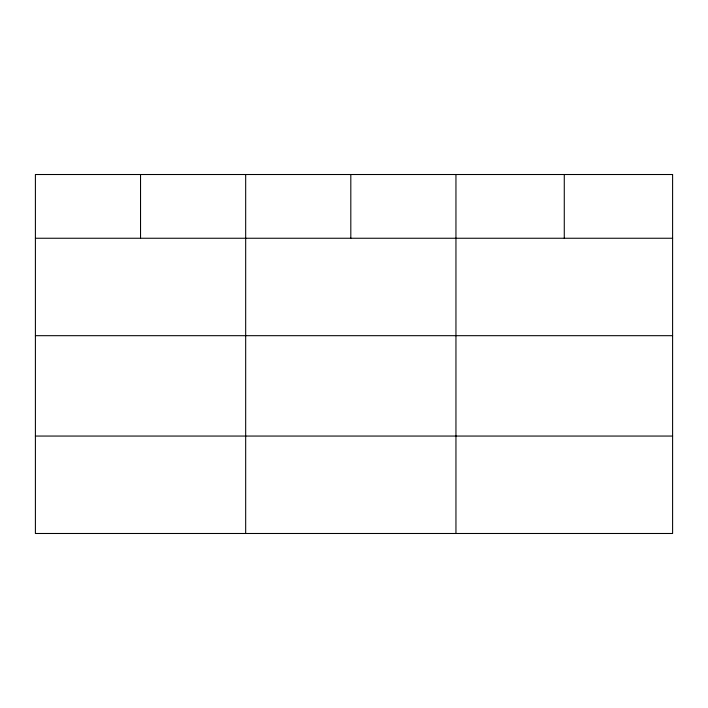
<?xml version="1.0" encoding="UTF-8"?>
<svg xmlns="http://www.w3.org/2000/svg" width="708" height="708" viewBox="0 0 708 708"><rect width="100%" height="100%" fill="white"/><g stroke="black" fill="none" stroke-linecap="round" stroke-linejoin="round"><path stroke-width="1.06" d="M35.4 238.251L672.6 238.251M35.4 335.68L672.6 335.68M35.4 436.057L672.6 436.057M564.276 174.513L564.276 238.251M455.952 174.513L455.952 533.487M350.814 174.513L350.814 238.251M245.676 174.513L245.676 533.487M140.538 174.513L140.538 238.251M672.6 174.513L35.4 174.513L35.4 533.487L672.6 533.487L672.6 174.513"/></g></svg>
